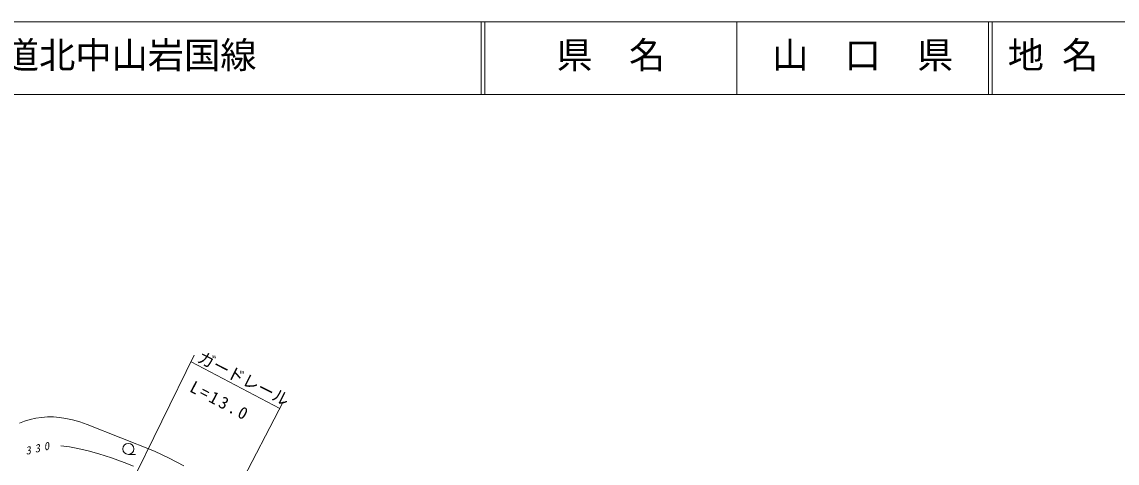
# Model space of a CAD drawing. Units: millimetres, scale not verified. Extents: x 49396 to 689396, y 4676 to 364676.
# Drawn here: x 243762 to 394872, y 303846 to 364676 of the extents above; entities that cross this region are included whole.
import ezdxf
from ezdxf.enums import TextEntityAlignment as Align

# ---------------------------------------------------------------- set-up
doc = ezdxf.new("R2010")
doc.units = ezdxf.units.MM
doc.header["$LTSCALE"] = 1000
doc.layers.add('S-SUV', color=7, linetype='Continuous', lineweight=13)
doc.styles.add('ＭＳ ゴシック', font='')
doc.styles.get('ＭＳ ゴシック').set_extended_font_data('MS Gothic')

msp = doc.modelspace()

# ---------------------------------------------------------------- linework, layer by layer
at = {"layer": 'S-SUV'}
for p, q in [((689396, 364676), (49396, 364676)), ((307146, 364676), (307146, 354676)), ((307646, 364676), (307646, 354676)), ((342396, 364676), (342396, 354676)), ((377146, 364676), (377146, 354676)), ((377646, 364676), (377646, 354676)), ((49396, 354676), (689396, 354676)), ((258302, 299898), (267550, 318705)), ((267105, 317799), (279340, 311379)), ((270284, 294063), (279807, 312273)), ((244141, 309622), (244900, 309856)), ((244900, 309856), (245676, 310032)), ((245676, 310032), (246473, 310151)), ((246473, 310151), (247276, 310209)), ((247276, 310209), (248110, 310206)), ((248110, 310206), (248939, 310143)), ((248939, 310143), (249840, 310011)), ((249840, 310011), (250739, 309818)), ((250739, 309818), (251769, 309524)), ((243451, 309350), (244141, 309622)), ((251769, 309524), (252779, 309172)), ((252779, 309172), (257416, 307340)), ((257416, 307340), (262042, 305479)), ((249150, 306240), (250320, 306080)), ((250320, 306080), (251479, 305861)), ((251479, 305861), (252926, 305516)), ((252926, 305516), (254369, 305110)), ((262042, 305479), (264088, 304502)), ((254369, 305110), (256125, 304555)), ((256125, 304555), (257856, 303945)), ((257856, 303945), (259170, 303420)), ((258448, 305039), (259443, 305039)), ((264088, 304502), (266118, 303464))]:
    msp.add_line(p, q, dxfattribs=at)
msp.add_circle((258448, 305804), 765, dxfattribs=at)

# ---------------------------------------------------------------- texts
at = {"layer": 'S-SUV', "style": 'ＭＳ ゴシック'}
for s, p in [('一般県道北中山岩国線', (226130, 357176)), ('県\u3000名', (317521, 357176)), ('山\u3000口\u3000県', (347271, 357176)), ('地 名', (379776, 357176))]:
    msp.add_text(s, height=3666, dxfattribs=at).set_placement(p, align=Align.BOTTOM_LEFT)
msp.add_text('ガードレール', height=1686, rotation=333.2, dxfattribs=at).set_placement((267601, 317406), align=Align.BOTTOM_LEFT)
at = {"layer": 'S-SUV', "attachment_point": 7, "style": 'ＭＳ ゴシック'}
for s, insert, char_height, rotation in [('\\T1.3;L=13.0', (266760, 313758), 1686, 332), ('\\T1.73;\\Q15;330', (244357, 304951), 1100, 12.8)]:
    msp.add_mtext(s, dxfattribs=dict(at, insert=insert, char_height=char_height, rotation=rotation))

doc.saveas('drawing.dxf')
